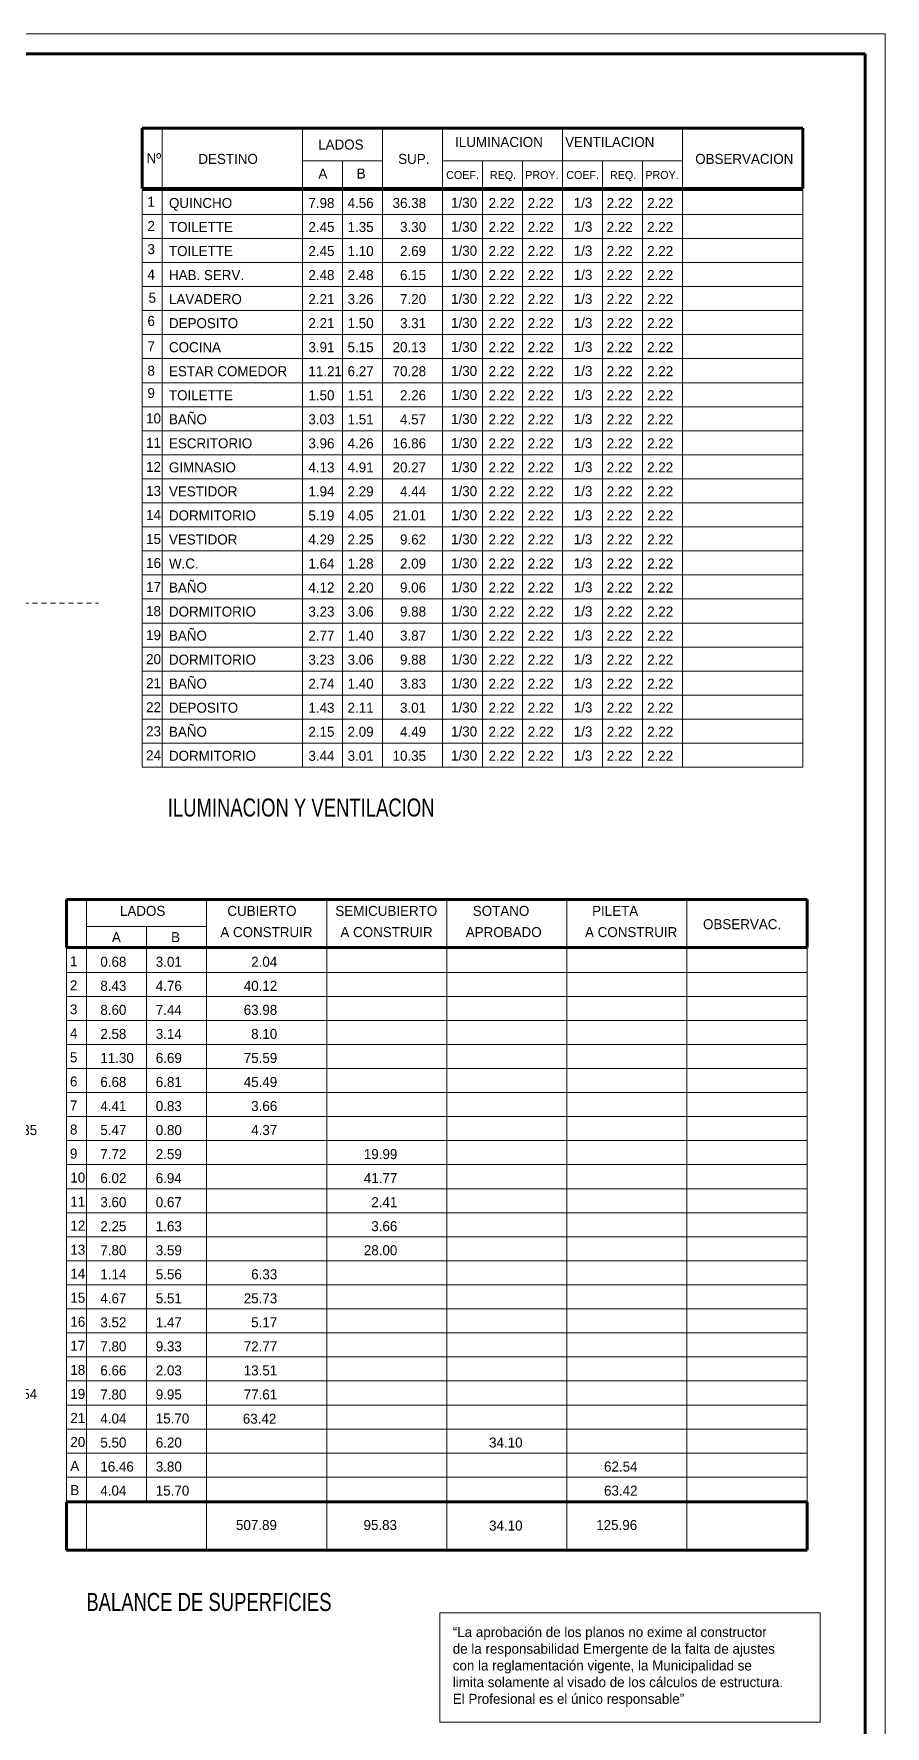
# Model space of a CAD drawing. Extents: x 233 to 569, y -241 to -74.
# Drawn here: x 446.22 to 467.48, y -158.86 to -116.62 of the extents above; entities that cross this region are included whole.
import ezdxf

# ---------------------------------------------------------------- set-up
doc = ezdxf.new("R2010")
doc.units = 0
doc.header["$MEASUREMENT"] = 0
doc.linetypes.add('HIDDEN2', pattern=[0.1875, 0.125, -0.0625])
doc.layers.get('0').update_dxf_attribs({"linetype": 'CONTINUOUS', "lineweight": 50})
doc.layers.get('DEFPOINTS').update_dxf_attribs({"linetype": 'CONTINUOUS'})
for name, color, linetype, lineweight in [('ACOTACIONES', 1, 'CONTINUOUS', 9), ('COTAS', 1, 'CONTINUOUS', 9), ('GRAFISMOS', 8, 'CONTINUOUS', 13), ('LINEAS', 2, 'CONTINUOUS', 20), ('MARCOS', 4, 'CONTINUOUS', 80), ('TECHOS', 3, 'CONTINUOUS', 40), ('TEXTOGREEN', 3, 'CONTINUOUS', 40)]:
    doc.layers.add(name, color=color, linetype=linetype, lineweight=lineweight)
doc.styles.add('AVANT', font='bahnschrift.ttf')
doc.styles.add('CENTURY', font='bahnschrift.ttf')
doc.styles.add('DAVID', font='bahnschrift.ttf')
doc.styles.get("Standard").update_dxf_attribs({"font": 'bahnschrift.ttf'})
doc.styles.add('TEMPUS', font='GILC____.TTF')

msp = doc.modelspace()

# ---------------------------------------------------------------- linework, layer by layer
at = {"layer": 'ACOTACIONES'}
for p, q in [((449.4242, -118.9761), (449.4242, -134.9261)), ((452.9242, -118.9761), (452.9242, -134.9261)), ((454.9242, -118.9761), (454.9242, -134.9261)), ((456.4242, -118.9761), (456.4242, -134.9261)), ((459.4242, -118.9761), (459.4242, -134.9261)), ((462.4242, -118.9761), (462.4242, -134.9261)), ((452.9242, -119.7862), (454.9242, -119.7862)), ((453.9242, -119.7862), (453.9242, -134.9261)), ((456.4242, -119.7862), (462.4242, -119.7862)), ((457.4242, -119.7862), (457.4242, -134.9261)), ((458.4242, -119.7862), (458.4242, -134.9261)), ((460.4242, -119.7862), (460.4242, -134.9261)), ((461.4242, -119.7862), (461.4242, -134.9261)), ((465.4242, -120.5261), (448.9242, -120.5261)), ((448.9242, -120.5261), (448.9242, -134.9261)), ((465.4242, -120.5261), (465.4242, -134.9261)), ((465.4242, -121.1261), (448.9242, -121.1261)), ((465.4242, -121.7261), (448.9242, -121.7261)), ((465.4242, -122.3261), (448.9242, -122.3261)), ((465.4242, -122.9261), (448.9242, -122.9261)), ((465.4242, -123.5261), (448.9242, -123.5261)), ((465.4242, -124.1261), (448.9242, -124.1261)), ((465.4242, -124.7261), (448.9242, -124.7261)), ((465.4242, -125.3261), (448.9242, -125.3261)), ((465.4242, -125.9261), (448.9242, -125.9261)), ((465.4242, -126.5261), (448.9242, -126.5261)), ((465.4242, -127.1261), (448.9242, -127.1261)), ((465.4242, -127.7261), (448.9242, -127.7261)), ((465.4242, -128.3261), (448.9242, -128.3261)), ((465.4242, -128.9261), (448.9242, -128.9261)), ((465.4242, -129.5261), (448.9242, -129.5261)), ((465.4242, -130.1261), (448.9242, -130.1261)), ((465.4242, -130.7261), (448.9242, -130.7261)), ((465.4242, -131.3261), (448.9242, -131.3261)), ((465.4242, -131.9261), (448.9242, -131.9261)), ((465.4242, -132.5261), (448.9242, -132.5261)), ((465.4242, -133.1261), (448.9242, -133.1261)), ((465.4242, -133.7261), (448.9242, -133.7261)), ((465.4242, -134.3261), (448.9242, -134.3261)), ((465.4242, -134.9261), (448.9242, -134.9261)), ((447.5317, -138.2261), (447.5317, -154.4661)), ((450.5317, -138.2261), (450.5317, -154.4661)), ((453.5317, -138.2261), (453.5317, -154.4661)), ((456.5317, -138.2261), (456.5317, -154.4661)), ((459.5317, -138.2261), (459.5317, -154.4661)), ((462.5317, -138.2261), (462.5317, -154.4661)), ((450.5317, -138.8976), (447.5317, -138.8976)), ((449.0317, -138.8976), (449.0317, -153.2461)), ((465.5317, -139.4461), (447.0317, -139.4461)), ((447.0317, -139.4461), (447.0317, -153.2461)), ((465.5317, -139.4461), (465.5317, -153.2461)), ((465.5317, -140.0461), (447.0317, -140.0461)), ((465.5317, -140.6461), (447.0317, -140.6461)), ((465.5317, -141.2461), (447.0317, -141.2461)), ((465.5317, -141.8461), (447.0317, -141.8461)), ((465.5317, -142.4461), (447.0317, -142.4461)), ((465.5317, -143.0461), (447.0317, -143.0461)), ((465.5317, -143.6461), (447.0317, -143.6461)), ((465.5317, -144.2461), (447.0317, -144.2461)), ((465.5317, -144.8461), (447.0317, -144.8461)), ((465.5317, -145.4461), (447.0317, -145.4461)), ((465.5317, -146.0461), (447.0317, -146.0461)), ((465.5317, -146.6461), (447.0317, -146.6461)), ((465.5317, -147.2461), (447.0317, -147.2461)), ((465.5317, -147.8461), (447.0317, -147.8461)), ((465.5317, -148.4461), (447.0317, -148.4461)), ((465.5317, -149.0461), (447.0317, -149.0461)), ((465.5317, -149.6461), (447.0317, -149.6461)), ((465.5317, -150.2461), (447.0317, -150.2461)), ((465.5317, -150.8461), (447.0317, -150.8461)), ((465.5317, -151.4461), (447.0317, -151.4461)), ((465.5317, -152.0461), (447.0317, -152.0461)), ((465.5317, -152.6461), (447.0317, -152.6461)), ((465.5317, -153.2461), (447.0317, -153.2461)), ((465.5317, -153.2461), (447.0317, -153.2461))]:
    msp.add_line(p, q, dxfattribs=at)
at = {"layer": 'COTAS'}
msp.add_lwpolyline([(456.3549, -156.0349), (465.8555, -156.0349), (465.8555, -158.7605), (456.3549, -158.7605)], close=True, dxfattribs=at)
at = {"layer": 'GRAFISMOS', "linetype": 'HIDDEN2'}
msp.add_line((420.9813, -130.8292), (447.8315, -130.8292), dxfattribs=at)
at = {"layer": 'LINEAS'}
for p, q in [((467.4834, -116.6186), (348.4834, -116.6186)), ((467.4834, -205.6186), (467.4834, -116.6186))]:
    msp.add_line(p, q, dxfattribs=at)
at = {"layer": 'MARCOS'}
for p, q in [((466.9834, -117.1186), (351.4834, -117.1186)), ((466.9834, -205.1186), (466.9834, -117.1186)), ((448.9242, -118.9761), (465.4242, -118.9761)), ((448.9242, -120.4761), (448.9242, -118.9761)), ((465.4242, -118.9761), (465.4242, -120.4761)), ((465.4242, -120.4761), (448.9242, -120.4761)), ((447.0317, -138.2261), (465.5317, -138.2261)), ((447.0317, -139.4261), (447.0317, -138.2261)), ((465.5317, -138.2261), (465.5317, -139.4261)), ((465.5317, -139.4261), (447.0317, -139.4261)), ((465.5317, -153.2661), (447.0317, -153.2661)), ((447.0317, -153.2661), (447.0317, -154.4661)), ((465.5317, -154.4661), (465.5317, -153.2661)), ((447.0317, -154.4661), (465.5317, -154.4661))]:
    msp.add_line(p, q, dxfattribs=at)

# ---------------------------------------------------------------- texts
at = {"style": 'TEMPUS'}
for s, p in [('ILUMINACION Y VENTILACION', (449.5616, -136.1564)), ('BALANCE DE SUPERFICIES', (447.5274, -155.987))]:
    msp.add_text(s, height=0.45, dxfattribs=at).set_placement(p)
at = {"layer": 'DEFPOINTS', "style": 'AVANT'}
for s, p in [('243.35', (445.2765, -144.1077)), ('264.54', (445.2765, -150.6971))]:
    msp.add_text(s, height=0.25, dxfattribs=at).set_placement(p)
at = {"layer": 'TECHOS', "style": 'DAVID'}
for s, p in [('LADOS', (448.3677, -138.6371)), ('CUBIERTO', (451.0505, -138.6371)), ('SEMICUBIERTO', (453.7493, -138.6371)), ('SOTANO', (457.1819, -138.6371)), ('PILETA', (460.1617, -138.6371)), ('A CONSTRUIR', (450.8748, -139.1664)), ('A CONSTRUIR', (453.8748, -139.1664)), ('APROBADO', (457.0062, -139.1664)), ('A CONSTRUIR', (459.986, -139.1664)), ('OBSERVAC.', (462.9339, -138.968)), ('A', (448.166, -139.2918)), ('B', (449.6448, -139.2918)), ('1', (447.1186, -139.8937)), ('2', (447.1186, -140.4937)), ('3', (447.1186, -141.0937)), ('4', (447.1186, -141.6937)), ('5', (447.1186, -142.2937)), ('6', (447.1186, -142.8937)), ('7', (447.1186, -143.4937)), ('8', (447.1186, -144.0937)), ('9', (447.1186, -144.6937)), ('10', (447.1281, -145.2937)), ('11', (447.1281, -145.8937)), ('12', (447.1281, -146.4937)), ('13', (447.1281, -147.0937)), ('14', (447.1281, -147.6937)), ('15', (447.1281, -148.2937)), ('16', (447.1281, -148.8937)), ('17', (447.1281, -149.4937)), ('18', (447.1281, -150.0937)), ('19', (447.1281, -150.6937)), ('21', (447.1281, -151.2937)), ('20', (447.1281, -151.8937)), ('A', (447.1281, -152.4937)), ('B', (447.1281, -153.0937))]:
    msp.add_text(s, height=0.25, dxfattribs=at).set_placement(p)
at = {"layer": 'TEXTOGREEN'}
for s, height, style, p in [('LADOS', 0.25, 'CENTURY', (453.3194, -119.5075)), ('ILUMINACION      VENTILACION', 0.25, 'CENTURY', (456.739, -119.4425)), ('Nº', 0.25, 'CENTURY', (449.0328, -119.849)), ('DESTINO', 0.25, 'CENTURY', (450.3261, -119.8654)), ('SUP.', 0.25, 'CENTURY', (455.3179, -119.8654)), ('OBSERVACION', 0.25, 'CENTURY', (462.7374, -119.8654)), ('A', 0.25, 'CENTURY', (453.3252, -120.2309)), ('B', 0.25, 'CENTURY', (454.2818, -120.2309)), ('COEF.', 0.2, 'CENTURY', (456.5168, -120.2416)), ('REQ.', 0.2, 'CENTURY', (457.6091, -120.2416)), ('PROY.', 0.2, 'CENTURY', (458.4917, -120.2416)), ('COEF.', 0.2, 'CENTURY', (459.5168, -120.2416)), ('REQ.', 0.2, 'CENTURY', (460.6091, -120.2416)), ('PROY.', 0.2, 'CENTURY', (461.4917, -120.2416)), ('1', 0.25, 'AVANT', (449.0544, -120.9316)), ('QUINCHO', 0.25, 'AVANT', (449.5917, -120.9653)), ('7.98', 0.25, 'AVANT', (453.0752, -120.9653)), ('4.56', 0.25, 'AVANT', (454.0534, -120.9653)), ('36.38', 0.25, 'AVANT', (455.1785, -120.9653)), ('1/30', 0.25, 'AVANT', (456.6387, -120.9592)), ('2.22', 0.25, 'AVANT', (457.5752, -120.9653)), ('2.22', 0.25, 'AVANT', (458.5534, -120.9653)), ('1/3', 0.25, 'AVANT', (459.7048, -120.9592)), ('2.22', 0.25, 'AVANT', (460.5261, -120.9653)), ('2.22', 0.25, 'AVANT', (461.537, -120.9653)), ('2', 0.25, 'AVANT', (449.0544, -121.5383)), ('TOILETTE', 0.25, 'AVANT', (449.5917, -121.5653)), ('2.45', 0.25, 'AVANT', (453.0752, -121.5653)), ('1.35', 0.25, 'AVANT', (454.0534, -121.5653)), ('  3.30', 0.25, 'AVANT', (455.1785, -121.5653)), ('1/30', 0.25, 'AVANT', (456.6387, -121.5592)), ('2.22', 0.25, 'AVANT', (457.5752, -121.5653)), ('2.22', 0.25, 'AVANT', (458.5534, -121.5653)), ('1/3', 0.25, 'AVANT', (459.7048, -121.5592)), ('2.22', 0.25, 'AVANT', (460.5261, -121.5653)), ('2.22', 0.25, 'AVANT', (461.537, -121.5653)), ('3', 0.25, 'AVANT', (449.0544, -122.1174)), ('TOILETTE', 0.25, 'AVANT', (449.5917, -122.1653)), ('2.45', 0.25, 'AVANT', (453.0752, -122.1653)), ('1.10', 0.25, 'AVANT', (454.0534, -122.1653)), ('  2.69', 0.25, 'AVANT', (455.1785, -122.1653)), ('1/30', 0.25, 'AVANT', (456.6387, -122.1592)), ('2.22', 0.25, 'AVANT', (457.5752, -122.1653)), ('2.22', 0.25, 'AVANT', (458.5534, -122.1653)), ('1/3', 0.25, 'AVANT', (459.7048, -122.1592)), ('2.22', 0.25, 'AVANT', (460.5261, -122.1653)), ('2.22', 0.25, 'AVANT', (461.537, -122.1653)), ('4', 0.25, 'AVANT', (449.0544, -122.7516)), ('1/30', 0.25, 'AVANT', (456.6387, -122.7592)), ('1/3', 0.25, 'AVANT', (459.7048, -122.7592)), ('HAB. SERV.', 0.25, 'AVANT', (449.5917, -122.7653)), ('2.48', 0.25, 'AVANT', (453.0752, -122.7653)), ('2.48', 0.25, 'AVANT', (454.0534, -122.7653)), ('  6.15', 0.25, 'AVANT', (455.1785, -122.7653)), ('2.22', 0.25, 'AVANT', (457.5752, -122.7653)), ('2.22', 0.25, 'AVANT', (458.5534, -122.7653)), ('2.22', 0.25, 'AVANT', (460.5261, -122.7653)), ('2.22', 0.25, 'AVANT', (461.537, -122.7653)), ('5', 0.25, 'AVANT', (449.082, -123.3308)), ('LAVADERO', 0.25, 'AVANT', (449.5917, -123.3653)), ('2.21', 0.25, 'AVANT', (453.0752, -123.3653)), ('3.26', 0.25, 'AVANT', (454.0534, -123.3653)), ('  7.20', 0.25, 'AVANT', (455.1785, -123.3653)), ('1/30', 0.25, 'AVANT', (456.6387, -123.3592)), ('2.22', 0.25, 'AVANT', (457.5752, -123.3653)), ('2.22', 0.25, 'AVANT', (458.5534, -123.3653)), ('1/3', 0.25, 'AVANT', (459.7048, -123.3592)), ('2.22', 0.25, 'AVANT', (460.5261, -123.3653)), ('2.22', 0.25, 'AVANT', (461.537, -123.3653)), ('6', 0.25, 'AVANT', (449.0544, -123.9099)), ('DEPOSITO', 0.25, 'AVANT', (449.5917, -123.9653)), ('2.21', 0.25, 'AVANT', (453.0752, -123.9653)), ('1.50', 0.25, 'AVANT', (454.0534, -123.9653)), ('  3.31', 0.25, 'AVANT', (455.1785, -123.9653)), ('1/30', 0.25, 'AVANT', (456.6387, -123.9592)), ('2.22', 0.25, 'AVANT', (457.5752, -123.9653)), ('2.22', 0.25, 'AVANT', (458.5534, -123.9653)), ('1/3', 0.25, 'AVANT', (459.7048, -123.9592)), ('2.22', 0.25, 'AVANT', (460.5261, -123.9653)), ('2.22', 0.25, 'AVANT', (461.537, -123.9653)), ('7', 0.25, 'AVANT', (449.0544, -124.5441)), ('COCINA', 0.25, 'AVANT', (449.5917, -124.5653)), ('3.91', 0.25, 'AVANT', (453.0752, -124.5653)), ('5.15', 0.25, 'AVANT', (454.0534, -124.5653)), ('20.13', 0.25, 'AVANT', (455.1785, -124.5653)), ('1/30', 0.25, 'AVANT', (456.6387, -124.5592)), ('2.22', 0.25, 'AVANT', (457.5752, -124.5653)), ('2.22', 0.25, 'AVANT', (458.5534, -124.5653)), ('1/3', 0.25, 'AVANT', (459.7048, -124.5592)), ('2.22', 0.25, 'AVANT', (460.5261, -124.5653)), ('2.22', 0.25, 'AVANT', (461.537, -124.5653)), ('8', 0.25, 'AVANT', (449.0544, -125.153)), ('ESTAR COMEDOR', 0.25, 'AVANT', (449.5917, -125.1653)), ('11.21', 0.25, 'AVANT', (453.0752, -125.1653)), ('6.27', 0.25, 'AVANT', (454.0534, -125.1653)), ('70.28', 0.25, 'AVANT', (455.1785, -125.1653)), ('1/30', 0.25, 'AVANT', (456.6387, -125.1592)), ('2.22', 0.25, 'AVANT', (457.5752, -125.1653)), ('2.22', 0.25, 'AVANT', (458.5534, -125.1653)), ('1/3', 0.25, 'AVANT', (459.7048, -125.1592)), ('2.22', 0.25, 'AVANT', (460.5261, -125.1653)), ('2.22', 0.25, 'AVANT', (461.537, -125.1653)), ('9', 0.25, 'AVANT', (449.0544, -125.7099)), ('TOILETTE', 0.25, 'AVANT', (449.5917, -125.7653)), ('1.50', 0.25, 'AVANT', (453.0752, -125.7653)), ('1.51', 0.25, 'AVANT', (454.0534, -125.7653)), ('  2.26', 0.25, 'AVANT', (455.1785, -125.7653)), ('1/30', 0.25, 'AVANT', (456.6387, -125.7592)), ('2.22', 0.25, 'AVANT', (457.5752, -125.7653)), ('2.22', 0.25, 'AVANT', (458.5534, -125.7653)), ('1/3', 0.25, 'AVANT', (459.7048, -125.7592)), ('2.22', 0.25, 'AVANT', (460.5261, -125.7653)), ('2.22', 0.25, 'AVANT', (461.537, -125.7653)), ('10', 0.25, 'AVANT', (449.0203, -126.3441)), ('BAÑO', 0.25, 'AVANT', (449.5917, -126.3653)), ('3.03', 0.25, 'AVANT', (453.0752, -126.3653)), ('1.51', 0.25, 'AVANT', (454.0534, -126.3653)), ('  4.57', 0.25, 'AVANT', (455.1785, -126.3653)), ('1/30', 0.25, 'AVANT', (456.6387, -126.3592)), ('2.22', 0.25, 'AVANT', (457.5752, -126.3653)), ('2.22', 0.25, 'AVANT', (458.5534, -126.3653)), ('1/3', 0.25, 'AVANT', (459.7048, -126.3592)), ('2.22', 0.25, 'AVANT', (460.5261, -126.3653)), ('2.22', 0.25, 'AVANT', (461.537, -126.3653)), ('11', 0.25, 'AVANT', (449.0203, -126.953)), ('ESCRITORIO', 0.25, 'AVANT', (449.5917, -126.9653)), ('3.96', 0.25, 'AVANT', (453.0752, -126.9653)), ('4.26', 0.25, 'AVANT', (454.0534, -126.9653)), ('16.86', 0.25, 'AVANT', (455.1785, -126.9653)), ('1/30', 0.25, 'AVANT', (456.6387, -126.9592)), ('2.22', 0.25, 'AVANT', (457.5752, -126.9653)), ('2.22', 0.25, 'AVANT', (458.5534, -126.9653)), ('1/3', 0.25, 'AVANT', (459.7048, -126.9592)), ('2.22', 0.25, 'AVANT', (460.5261, -126.9653)), ('2.22', 0.25, 'AVANT', (461.537, -126.9653)), ('12', 0.25, 'AVANT', (449.0203, -127.553)), ('GIMNASIO', 0.25, 'AVANT', (449.5917, -127.5653)), ('4.13', 0.25, 'AVANT', (453.0752, -127.5653)), ('4.91', 0.25, 'AVANT', (454.0534, -127.5653)), ('20.27', 0.25, 'AVANT', (455.1785, -127.5653)), ('1/30', 0.25, 'AVANT', (456.6387, -127.5592)), ('2.22', 0.25, 'AVANT', (457.5752, -127.5653)), ('2.22', 0.25, 'AVANT', (458.5534, -127.5653)), ('1/3', 0.25, 'AVANT', (459.7048, -127.5592)), ('2.22', 0.25, 'AVANT', (460.5261, -127.5653)), ('2.22', 0.25, 'AVANT', (461.537, -127.5653)), ('13', 0.25, 'AVANT', (449.0203, -128.153)), ('VESTIDOR', 0.25, 'AVANT', (449.5917, -128.1653)), ('1.94', 0.25, 'AVANT', (453.0752, -128.1653)), ('2.29', 0.25, 'AVANT', (454.0534, -128.1653)), ('  4.44', 0.25, 'AVANT', (455.1785, -128.1653)), ('1/30', 0.25, 'AVANT', (456.6387, -128.1592)), ('2.22', 0.25, 'AVANT', (457.5752, -128.1653)), ('2.22', 0.25, 'AVANT', (458.5534, -128.1653)), ('1/3', 0.25, 'AVANT', (459.7048, -128.1592)), ('2.22', 0.25, 'AVANT', (460.5261, -128.1653)), ('2.22', 0.25, 'AVANT', (461.537, -128.1653)), ('14', 0.25, 'AVANT', (449.0203, -128.753)), ('DORMITORIO', 0.25, 'AVANT', (449.5917, -128.7653)), ('5.19', 0.25, 'AVANT', (453.0752, -128.7653)), ('4.05', 0.25, 'AVANT', (454.0534, -128.7653)), ('21.01', 0.25, 'AVANT', (455.1785, -128.7653)), ('1/30', 0.25, 'AVANT', (456.6387, -128.7592)), ('2.22', 0.25, 'AVANT', (457.5752, -128.7653)), ('2.22', 0.25, 'AVANT', (458.5534, -128.7653)), ('1/3', 0.25, 'AVANT', (459.7048, -128.7592)), ('2.22', 0.25, 'AVANT', (460.5261, -128.7653)), ('2.22', 0.25, 'AVANT', (461.537, -128.7653)), ('15', 0.25, 'AVANT', (449.0203, -129.353)), ('VESTIDOR', 0.25, 'AVANT', (449.5917, -129.3653)), ('4.29', 0.25, 'AVANT', (453.0752, -129.3653)), ('2.25', 0.25, 'AVANT', (454.0534, -129.3653)), ('  9.62', 0.25, 'AVANT', (455.1785, -129.3653)), ('1/30', 0.25, 'AVANT', (456.6387, -129.3592)), ('2.22', 0.25, 'AVANT', (457.5752, -129.3653)), ('2.22', 0.25, 'AVANT', (458.5534, -129.3653)), ('1/3', 0.25, 'AVANT', (459.7048, -129.3592)), ('2.22', 0.25, 'AVANT', (460.5261, -129.3653)), ('2.22', 0.25, 'AVANT', (461.537, -129.3653)), ('16', 0.25, 'AVANT', (449.0203, -129.953)), ('W.C.', 0.25, 'AVANT', (449.5917, -129.9653)), ('1.64', 0.25, 'AVANT', (453.0752, -129.9653)), ('1.28', 0.25, 'AVANT', (454.0534, -129.9653)), ('  2.09', 0.25, 'AVANT', (455.1785, -129.9653)), ('1/30', 0.25, 'AVANT', (456.6387, -129.9592)), ('2.22', 0.25, 'AVANT', (457.5752, -129.9653)), ('2.22', 0.25, 'AVANT', (458.5534, -129.9653)), ('1/3', 0.25, 'AVANT', (459.7048, -129.9592)), ('2.22', 0.25, 'AVANT', (460.5261, -129.9653)), ('2.22', 0.25, 'AVANT', (461.537, -129.9653)), ('17', 0.25, 'AVANT', (449.0203, -130.553)), ('BAÑO', 0.25, 'AVANT', (449.5917, -130.5653)), ('4.12', 0.25, 'AVANT', (453.0752, -130.5653)), ('2.20', 0.25, 'AVANT', (454.0534, -130.5653)), ('  9.06', 0.25, 'AVANT', (455.1785, -130.5653)), ('1/30', 0.25, 'AVANT', (456.6387, -130.5592)), ('2.22', 0.25, 'AVANT', (457.5752, -130.5653)), ('2.22', 0.25, 'AVANT', (458.5534, -130.5653)), ('1/3', 0.25, 'AVANT', (459.7048, -130.5592)), ('2.22', 0.25, 'AVANT', (460.5261, -130.5653)), ('2.22', 0.25, 'AVANT', (461.537, -130.5653)), ('18', 0.25, 'AVANT', (449.0203, -131.153)), ('DORMITORIO', 0.25, 'AVANT', (449.5917, -131.1653)), ('3.23', 0.25, 'AVANT', (453.0752, -131.1653)), ('3.06', 0.25, 'AVANT', (454.0534, -131.1653)), ('  9.88', 0.25, 'AVANT', (455.1785, -131.1653)), ('1/30', 0.25, 'AVANT', (456.6387, -131.1592)), ('2.22', 0.25, 'AVANT', (457.5752, -131.1653)), ('2.22', 0.25, 'AVANT', (458.5534, -131.1653)), ('1/3', 0.25, 'AVANT', (459.7048, -131.1592)), ('2.22', 0.25, 'AVANT', (460.5261, -131.1653)), ('2.22', 0.25, 'AVANT', (461.537, -131.1653)), ('19', 0.25, 'AVANT', (449.0203, -131.753)), ('BAÑO', 0.25, 'AVANT', (449.5917, -131.7653)), ('2.77', 0.25, 'AVANT', (453.0752, -131.7653)), ('1.40', 0.25, 'AVANT', (454.0534, -131.7653)), ('  3.87', 0.25, 'AVANT', (455.1785, -131.7653)), ('1/30', 0.25, 'AVANT', (456.6387, -131.7592)), ('2.22', 0.25, 'AVANT', (457.5752, -131.7653)), ('2.22', 0.25, 'AVANT', (458.5534, -131.7653)), ('1/3', 0.25, 'AVANT', (459.7048, -131.7592)), ('2.22', 0.25, 'AVANT', (460.5261, -131.7653)), ('2.22', 0.25, 'AVANT', (461.537, -131.7653)), ('20', 0.25, 'AVANT', (449.0203, -132.353)), ('DORMITORIO', 0.25, 'AVANT', (449.5917, -132.3653)), ('3.23', 0.25, 'AVANT', (453.0752, -132.3653)), ('3.06', 0.25, 'AVANT', (454.0534, -132.3653)), ('  9.88', 0.25, 'AVANT', (455.1785, -132.3653)), ('1/30', 0.25, 'AVANT', (456.6387, -132.3592)), ('2.22', 0.25, 'AVANT', (457.5752, -132.3653)), ('2.22', 0.25, 'AVANT', (458.5534, -132.3653)), ('1/3', 0.25, 'AVANT', (459.7048, -132.3592)), ('2.22', 0.25, 'AVANT', (460.5261, -132.3653)), ('2.22', 0.25, 'AVANT', (461.537, -132.3653)), ('BAÑO', 0.25, 'AVANT', (449.5917, -132.9653)), ('21', 0.25, 'AVANT', (449.0203, -132.953)), ('2.74', 0.25, 'AVANT', (453.0752, -132.9653)), ('1.40', 0.25, 'AVANT', (454.0534, -132.9653)), ('  3.83', 0.25, 'AVANT', (455.1785, -132.9653)), ('1/30', 0.25, 'AVANT', (456.6387, -132.9592)), ('2.22', 0.25, 'AVANT', (457.5752, -132.9653)), ('2.22', 0.25, 'AVANT', (458.5534, -132.9653)), ('1/3', 0.25, 'AVANT', (459.7048, -132.9592)), ('2.22', 0.25, 'AVANT', (460.5261, -132.9653)), ('2.22', 0.25, 'AVANT', (461.537, -132.9653)), ('22', 0.25, 'AVANT', (449.0203, -133.553)), ('DEPOSITO', 0.25, 'AVANT', (449.5917, -133.5653)), ('1.43', 0.25, 'AVANT', (453.0752, -133.5653)), ('2.11', 0.25, 'AVANT', (454.0534, -133.5653)), ('  3.01', 0.25, 'AVANT', (455.1785, -133.5653)), ('1/30', 0.25, 'AVANT', (456.6387, -133.5592)), ('2.22', 0.25, 'AVANT', (457.5752, -133.5653)), ('2.22', 0.25, 'AVANT', (458.5534, -133.5653)), ('1/3', 0.25, 'AVANT', (459.7048, -133.5592)), ('2.22', 0.25, 'AVANT', (460.5261, -133.5653)), ('2.22', 0.25, 'AVANT', (461.537, -133.5653)), ('23', 0.25, 'AVANT', (449.0203, -134.153)), ('BAÑO', 0.25, 'AVANT', (449.5917, -134.1653)), ('2.15', 0.25, 'AVANT', (453.0752, -134.1653)), ('2.09', 0.25, 'AVANT', (454.0534, -134.1653)), ('  4.49', 0.25, 'AVANT', (455.1785, -134.1653)), ('1/30', 0.25, 'AVANT', (456.6387, -134.1592)), ('2.22', 0.25, 'AVANT', (457.5752, -134.1653)), ('2.22', 0.25, 'AVANT', (458.5534, -134.1653)), ('1/3', 0.25, 'AVANT', (459.7048, -134.1592)), ('2.22', 0.25, 'AVANT', (460.5261, -134.1653)), ('2.22', 0.25, 'AVANT', (461.537, -134.1653)), ('24', 0.25, 'AVANT', (449.0203, -134.753)), ('DORMITORIO', 0.25, 'AVANT', (449.5917, -134.7653)), ('3.44', 0.25, 'AVANT', (453.0752, -134.7653)), ('3.01', 0.25, 'AVANT', (454.0534, -134.7653)), ('10.35', 0.25, 'AVANT', (455.1785, -134.7653)), ('1/30', 0.25, 'AVANT', (456.6387, -134.7592)), ('2.22', 0.25, 'AVANT', (457.5752, -134.7653)), ('2.22', 0.25, 'AVANT', (458.5534, -134.7653)), ('1/3', 0.25, 'AVANT', (459.7048, -134.7592)), ('2.22', 0.25, 'AVANT', (460.5261, -134.7653)), ('2.22', 0.25, 'AVANT', (461.537, -134.7653)), ('0.68', 0.25, 'AVANT', (447.8771, -139.9077)), ('3.01', 0.25, 'AVANT', (449.2623, -139.9077)), ('  2.04', 0.25, 'AVANT', (451.46, -139.9077)), ('8.43', 0.25, 'AVANT', (447.8771, -140.5077)), ('4.76', 0.25, 'AVANT', (449.2623, -140.5077)), ('40.12', 0.25, 'AVANT', (451.46, -140.5077)), ('8.60', 0.25, 'AVANT', (447.8771, -141.1077)), ('7.44', 0.25, 'AVANT', (449.2623, -141.1077)), ('63.98', 0.25, 'AVANT', (451.46, -141.1077)), ('2.58', 0.25, 'AVANT', (447.8771, -141.7077)), ('3.14', 0.25, 'AVANT', (449.2623, -141.7077)), ('  8.10', 0.25, 'AVANT', (451.46, -141.7077)), ('11.30', 0.25, 'AVANT', (447.8771, -142.3077)), ('6.69', 0.25, 'AVANT', (449.2623, -142.3077)), ('75.59', 0.25, 'AVANT', (451.46, -142.3077)), ('6.68', 0.25, 'AVANT', (447.8771, -142.9077)), ('6.81', 0.25, 'AVANT', (449.2623, -142.9077)), ('45.49', 0.25, 'AVANT', (451.46, -142.9077)), ('4.41', 0.25, 'AVANT', (447.8771, -143.5077)), ('0.83', 0.25, 'AVANT', (449.2623, -143.5077)), ('  3.66', 0.25, 'AVANT', (451.46, -143.5077)), ('5.47', 0.25, 'AVANT', (447.8771, -144.1077)), ('0.80', 0.25, 'AVANT', (449.2623, -144.1077)), ('  4.37', 0.25, 'AVANT', (451.46, -144.1077)), ('7.72', 0.25, 'AVANT', (447.8771, -144.7077)), ('2.59', 0.25, 'AVANT', (449.2623, -144.7077)), ('19.99', 0.25, 'AVANT', (454.46, -144.7077)), ('6.02', 0.25, 'AVANT', (447.8771, -145.3077)), ('6.94', 0.25, 'AVANT', (449.2623, -145.3077)), ('41.77', 0.25, 'AVANT', (454.46, -145.3077)), ('3.60', 0.25, 'AVANT', (447.8771, -145.9077)), ('0.67', 0.25, 'AVANT', (449.2623, -145.9077)), ('  2.41', 0.25, 'AVANT', (454.46, -145.9077)), ('2.25', 0.25, 'AVANT', (447.8771, -146.5077)), ('1.63', 0.25, 'AVANT', (449.2623, -146.5077)), ('  3.66', 0.25, 'AVANT', (454.46, -146.5077)), ('7.80', 0.25, 'AVANT', (447.8771, -147.1077)), ('3.59', 0.25, 'AVANT', (449.2623, -147.1077)), ('28.00', 0.25, 'AVANT', (454.46, -147.1077)), ('1.14', 0.25, 'AVANT', (447.8771, -147.7077)), ('5.56', 0.25, 'AVANT', (449.2623, -147.7077)), ('  6.33', 0.25, 'AVANT', (451.46, -147.7077)), ('4.67', 0.25, 'AVANT', (447.8771, -148.3077)), ('5.51', 0.25, 'AVANT', (449.2623, -148.3077)), ('25.73', 0.25, 'AVANT', (451.46, -148.3077)), ('3.52', 0.25, 'AVANT', (447.8771, -148.9077)), ('1.47', 0.25, 'AVANT', (449.2623, -148.9077)), ('  5.17', 0.25, 'AVANT', (451.46, -148.9077)), ('7.80', 0.25, 'AVANT', (447.8771, -149.5077)), ('9.33', 0.25, 'AVANT', (449.2623, -149.5077)), ('72.77', 0.25, 'AVANT', (451.46, -149.5077)), ('6.66', 0.25, 'AVANT', (447.8771, -150.1077)), ('2.03', 0.25, 'AVANT', (449.2623, -150.1077)), ('13.51', 0.25, 'AVANT', (451.46, -150.1077)), ('7.80', 0.25, 'AVANT', (447.8771, -150.7077)), ('9.95', 0.25, 'AVANT', (449.2623, -150.7077)), ('77.61', 0.25, 'AVANT', (451.46, -150.7077)), ('4.04', 0.25, 'AVANT', (447.8771, -151.3077)), ('15.70', 0.25, 'AVANT', (449.2623, -151.3077)), ('63.42', 0.25, 'AVANT', (451.4371, -151.3131)), ('5.50', 0.25, 'AVANT', (447.8771, -151.9077)), ('6.20', 0.25, 'AVANT', (449.2623, -151.9077)), ('34.10', 0.25, 'AVANT', (457.5882, -151.9077)), ('16.46', 0.25, 'AVANT', (447.8771, -152.5077)), ('3.80', 0.25, 'AVANT', (449.2623, -152.5077)), ('62.54', 0.25, 'AVANT', (460.46, -152.5077)), ('4.04', 0.25, 'AVANT', (447.8771, -153.1077)), ('15.70', 0.25, 'AVANT', (449.2623, -153.1077)), ('63.42', 0.25, 'AVANT', (460.46, -153.1077)), ('507.89', 0.25, 'AVANT', (451.266, -153.9674)), ('  95.83', 0.25, 'AVANT', (454.266, -153.9674)), ('34.10', 0.25, 'AVANT', (457.5882, -153.9808)), ('125.96', 0.25, 'AVANT', (460.266, -153.9674))]:
    msp.add_text(s, height=height, dxfattribs=dict(at, style=style)).set_placement(p)
at = {"layer": 'TEXTOGREEN', "insert": (456.6818, -156.3888), "char_height": 0.25, "width": 9.270908, "attachment_point": 1}
msp.add_mtext('“La aprobación de los planos no exime al constructor\\Pde la responsabilidad Emergente de la falta de ajustes\\Pcon la reglamentación vigente, la Municipalidad se\\Plimita solamente al visado de los cálculos de estructura.\\PEl Profesional es el único responsable”', dxfattribs=at)

doc.saveas('drawing.dxf')
